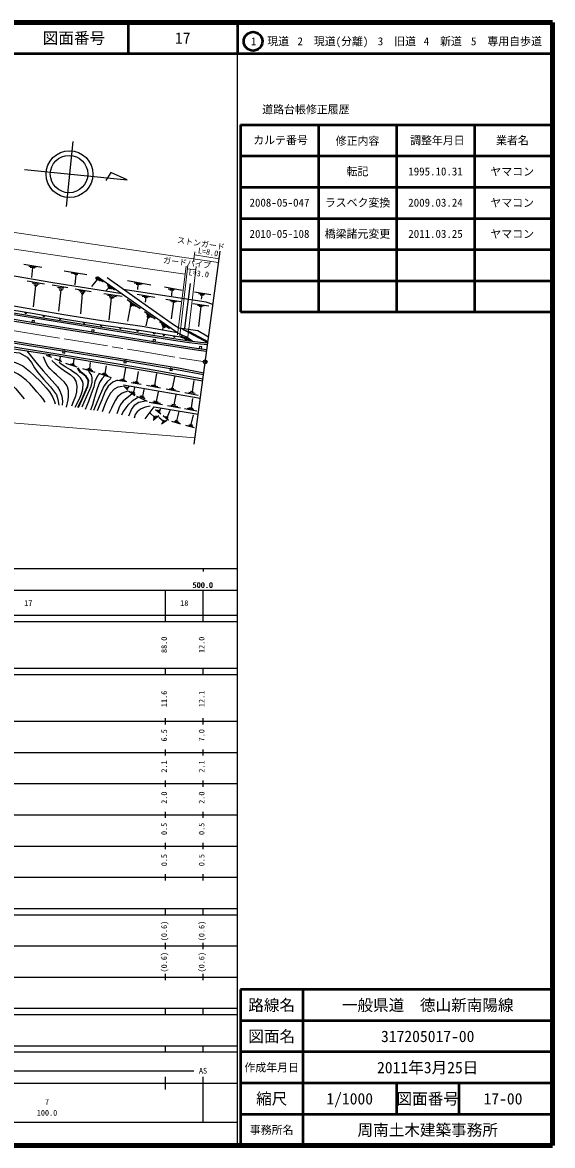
# Model space of a CAD drawing. Units: millimetres at full size, sheet at 1:1000; details may follow other scales. Extents: x 40000 to 680000, y 20000 to 380000.
# Drawn here: x 510134 to 680000, y 20000 to 380000 of the extents above; entities that cross this region are included whole.
import ezdxf
from ezdxf.enums import TextEntityAlignment as Align

# ---------------------------------------------------------------- set-up
doc = ezdxf.new("R2010")
doc.units = ezdxf.units.MM
doc.header["$LTSCALE"] = 1000
doc.header["$PDMODE"] = 32
doc.header["$PDSIZE"] = 500
doc.linetypes.add('CHAIN', pattern=[18.5, 12, -1.5, 3.5, -1.5])
for name, color, linetype, lineweight in [('M-BGD', 7, 'Continuous', 25), ('M-BMK', 2, 'CHAIN', 13), ('M-BMK-OTRS', 5, 'Continuous', 25), ('M-BMK-SRVR', 3, 'Continuous', 25), ('M-STR-HTXT', 7, 'Continuous', 13), ('M-TTL', 2, 'Continuous', 140), ('M-TTL-BAND', 7, 'Continuous', 25), ('M-TTL-FRAM', 2, 'Continuous', 50), ('M-TTL-LINE', 7, 'Continuous', 50)]:
    doc.layers.add(name, color=color, linetype=linetype, lineweight=lineweight)
doc.layers.add('M-OTRS', color=6, linetype='Continuous')
doc.layers.add('M-TTL-TXT', color=7, linetype='Continuous')
doc.styles.add('ＭＳ ゴシック', font='')
doc.styles.get('ＭＳ ゴシック').set_extended_font_data('MS Gothic')

msp = doc.modelspace()

# ---------------------------------------------------------------- hatches: boundary and pattern name
at = {"layer": 'M-BGD'}
for points in [[(510936, 287038, 0.84072), (511554, 286937)], [(516642, 286074, 0.84072), (517259, 285966)], [(521844, 285165, 0.84072), (522460, 285057)], [(529562, 283924, 0.84072), (530181, 283827)], [(535088, 283060, 0.84072), (535707, 282967)], [(541211, 282156, 0.84072), (541830, 282065)], [(546685, 281350, 0.84072), (547304, 281259)], [(562996, 281059, 0.84072), (563590, 280861)], [(552050, 280513, 0.84072), (552668, 280414)], [(555173, 280012, 0.84072), (555791, 279913)], [(558516, 279477, 0.84072), (559133, 279378)], [(562241, 278623, 0.84072), (562835, 278424)], [(565782, 279740, 0.84072), (566336, 279449)], [(568617, 278249, 0.84072), (569171, 277958)]]:
    msp.add_hatch(color=256, dxfattribs=at).paths.add_polyline_path(points)

# ---------------------------------------------------------------- linework, layer by layer
for p, q in [((510529, 302487), (516306, 301546)), ((512165, 301906), (514563, 301538)), ((512624, 301546), (514145, 301391)), ((513385, 301468), (513000, 298297)), ((523515, 300368), (530769, 299180)), ((525704, 299743), (527903, 299368)), ((526808, 299295), (527767, 299201)), ((527288, 299248), (526913, 295857)), ((511617, 297136), (517198, 296226)), ((513244, 296526), (515473, 296155)), ((514337, 295598), (513545, 288824)), ((513740, 295996), (515075, 295828)), ((513943, 295642), (514730, 295554)), ((519654, 295848), (524642, 295043)), ((534051, 297576), (532287, 295385)), ((533572, 298229), (535010, 297179)), ((533648, 298464), (535945, 296860)), ((533671, 297886), (534211, 297446)), ((537315, 295974), (539585, 294346)), ((537510, 295486), (538621, 294663)), ((543832, 297265), (551244, 295909)), ((545954, 296539), (548473, 296113)), ((546603, 296113), (547843, 295958)), ((547067, 296055), (546952, 294399)), ((555677, 295226), (561360, 294216)), ((563843, 296293), (562013, 281987)), ((521317, 295157), (523338, 294885)), ((522376, 294260), (521697, 287447)), ((521781, 294702), (523155, 294553)), ((521894, 294326), (522857, 294195)), ((527014, 294608), (532191, 293743)), ((528165, 294089), (530243, 293768)), ((528676, 293630), (529992, 293440)), ((529267, 293133), (528689, 286634)), ((528918, 293163), (529836, 293085)), ((536183, 293135), (542042, 292231)), ((537774, 294967), (536925, 294108)), ((537379, 292612), (540288, 292163)), ((537602, 295108), (538145, 294663)), ((538545, 291700), (537790, 284578)), ((537909, 292116), (539527, 291878)), ((538097, 291765), (539151, 291612)), ((546879, 292902), (552541, 291938)), ((548481, 292317), (550778, 292028)), ((549112, 291989), (550199, 291841)), ((549655, 291915), (549472, 290336)), ((556842, 294655), (558898, 294358)), ((557392, 294315), (558689, 294139)), ((558040, 294227), (557925, 292406)), ((565307, 293647), (570475, 292811)), ((566562, 293103), (568515, 292771)), ((567087, 292698), (568150, 292558)), ((567619, 292628), (567419, 291290)), ((543738, 291244), (547904, 288325)), ((544724, 289361), (543839, 284257)), ((544514, 290378), (546473, 289027)), ((544598, 289439), (545216, 289054)), ((544662, 289861), (545718, 289138)), ((556046, 291324), (560923, 290526)), ((557381, 290863), (559576, 290551)), ((558491, 290445), (557817, 284977)), ((557929, 290526), (559052, 290364)), ((564750, 289932), (569836, 289137)), ((566248, 289425), (568380, 289120)), ((567267, 289019), (566512, 282519)), ((566798, 289061), (567737, 288976)), ((549215, 287399), (552686, 284977)), ((550281, 285613), (549683, 282765)), ((549905, 286644), (551468, 285530)), ((550009, 285810), (550726, 285290)), ((550113, 286194), (550928, 285582)), ((554045, 284103), (557207, 281848)), ((554717, 283267), (555993, 282365)), ((554955, 282754), (555738, 282201)), ((555257, 282541), (555033, 281565)), ((560903, 279442), (562644, 278807)), ((517730, 273400), (519417, 272673)), ((518354, 273366), (519062, 273102)), ((518790, 273450), (518715, 273231)), ((520403, 272269), (522682, 271305)), ((521760, 271989), (522473, 271704)), ((522116, 271846), (522325, 272863)), ((523916, 270783), (527524, 269577)), ((525405, 270618), (526930, 270059)), ((525935, 270718), (526706, 270471)), ((526451, 270553), (526751, 272048)), ((531694, 268984), (531980, 271020)), ((529375, 269112), (533338, 267895)), ((530696, 268958), (532626, 268401)), ((531107, 269156), (532281, 268811)), ((534463, 267579), (538553, 266162)), ((535597, 267515), (537473, 266829)), ((535963, 267707), (537107, 267305)), ((536639, 267470), (537107, 269939)), ((542570, 265629), (543297, 269308)), ((546811, 264829), (547310, 268104)), ((552603, 263746), (553204, 267498)), ((558234, 262771), (559019, 266751)), ((540617, 265385), (543556, 264870)), ((541359, 265571), (543170, 265272)), ((541957, 265743), (542880, 265571)), ((542489, 263889), (567131, 259584)), ((542503, 263499), (543873, 262112)), ((543191, 263229), (543750, 262627)), ((543504, 263174), (544020, 262713)), ((544192, 263333), (543873, 262845)), ((544947, 264611), (548134, 264014)), ((545644, 264837), (547455, 264484)), ((545868, 261452), (546190, 262976)), ((546223, 264910), (547147, 264783)), ((549930, 263729), (554333, 262872)), ((551341, 263718), (553520, 263334)), ((551917, 263831), (552922, 263706)), ((557779, 262866), (558689, 262675)), ((564597, 261685), (565196, 265226)), ((544128, 261882), (546196, 260475)), ((544907, 261681), (546227, 260778)), ((545453, 261748), (546184, 261226)), ((546683, 260179), (550080, 258659)), ((547691, 260240), (549307, 259450)), ((548003, 260414), (549116, 259875)), ((548704, 260075), (549168, 262333)), ((553120, 258529), (553759, 261585)), ((556199, 262524), (560412, 261742)), ((557213, 262619), (559208, 262276)), ((558788, 257465), (559391, 260632)), ((562124, 261390), (566433, 260576)), ((563425, 261494), (565436, 261151)), ((564016, 261781), (564981, 261621)), ((564258, 256482), (564761, 259476)), ((550747, 258339), (554971, 257534)), ((551944, 258402), (554408, 257980)), ((552217, 258676), (553665, 258441)), ((552782, 255945), (554468, 254533)), ((553455, 255824), (554269, 255089)), ((553964, 255798), (554279, 255514)), ((554122, 255656), (554473, 256291)), ((556590, 253576), (557424, 255716)), ((556649, 257238), (560790, 256491)), ((557703, 257369), (559874, 256930)), ((558010, 257601), (559265, 257382)), ((562040, 256259), (565979, 255551)), ((562873, 256408), (565072, 256023)), ((563482, 256619), (564749, 256396)), ((552461, 253498), (551015, 254788)), ((553833, 253919), (551996, 252358)), ((553321, 253850), (552121, 252822)), ((552762, 253747), (552159, 253248)), ((555217, 252164), (553809, 253416)), ((556444, 252370), (554725, 251188)), ((555945, 252353), (554888, 251622)), ((555571, 252418), (554974, 251990)), ((555218, 254001), (556881, 252483)), ((555951, 253693), (556743, 253006)), ((556351, 253772), (556829, 253379)), ((557859, 252151), (560775, 251352)), ((558751, 252192), (560396, 251784)), ((559060, 252478), (560040, 252233)), ((559593, 252345), (560365, 255259)), ((564187, 251092), (564911, 254240)), ((562409, 250939), (565187, 250212)), ((563391, 251026), (564758, 250605)), ((563798, 251201), (564576, 250983))]:
    msp.add_line(p, q, dxfattribs=at)
for points in [[(541998, 292979), (538723, 293509), (530706, 294819), (519900, 296589), (505059, 299087), (493212, 301069), (486232, 301876), (473217, 303529), (460198, 305009), (446009, 306471), (434415, 307758), (423512, 308682), (415607, 309240), (401748, 310123), (391789, 310738), (380748, 311548), (371332, 312166), (363781, 312728), (358462, 313079)], [(295166, 303198), (314520, 302000), (328004, 301141), (340007, 300369), (352350, 299535), (372315, 298216), (388923, 297164), (400610, 296392), (415667, 295472), (429536, 294546), (440263, 293550), (449289, 292699), (461075, 291333), (473151, 289888), (483220, 288555), (491458, 287366), (502312, 285696), (514901, 283641), (527764, 281602), (539420, 279724), (554240, 277379), (566590, 275533), (569232, 275178)], [(318213, 305824), (323338, 304317), (327098, 303262), (330116, 303053), (337685, 302547), (347401, 301899), (355117, 301395), (367122, 300642), (379777, 299836), (400483, 298307), (434432, 295853), (446836, 294827), (458734, 293522), (467059, 292556), (483784, 290428), (492868, 289228), (504151, 287452), (517382, 285241), (541865, 281361), (559997, 278488), (563640, 277958), (567193, 277483), (569512, 277257)], [(318213, 305302), (323200, 303836), (327012, 302767), (330082, 302554), (337652, 302048), (347368, 301400), (355085, 300897), (367091, 300143), (379743, 299337), (400447, 297808), (434393, 295355), (446788, 294329), (458678, 293025), (466999, 292060), (483720, 289933), (492797, 288733), (504071, 286958), (517302, 284748), (541787, 280867), (559922, 277994), (563571, 277463), (567136, 276987), (569445, 276761)], [(564616, 277828), (560766, 279117), (548333, 281108), (535349, 283020), (523776, 284827), (513906, 286552), (502732, 288380), (492197, 289981), (481415, 291456), (468765, 292910), (459000, 294011), (448343, 295196), (436293, 296338), (423289, 297335), (412092, 298125), (399897, 299038), (385915, 300077), (371868, 300971), (354794, 302051), (341603, 302902), (330672, 303610), (324991, 303853)], [(307970, 301854), (314486, 301451), (327969, 300592), (339970, 299820), (352314, 298986), (372280, 297667), (388887, 296615), (400575, 295843), (415632, 294923), (429492, 293998), (440212, 293002), (449232, 292152), (461011, 290787), (473082, 289343), (483145, 288011), (491377, 286822), (502226, 285153), (514813, 283098), (527677, 281059), (539333, 279181), (554157, 276836), (566513, 274988), (569159, 274632)], [(293247, 295986), (308598, 294847), (320266, 294125), (332406, 293290), (343674, 292511), (353517, 291827), (367824, 290895), (380061, 290058), (388956, 289468), (402085, 288556), (412878, 287853), (425911, 286960), (445522, 285364), (458730, 283919), (465971, 283026), (475645, 281829), (486706, 280366), (499359, 278599), (511008, 276680), (525638, 274343), (544240, 271341), (560091, 268700), (568154, 267179)], [(304491, 295704), (308635, 295396), (320302, 294674), (332444, 293838), (343712, 293059), (353553, 292375), (367861, 291444), (380098, 290607), (388993, 290017), (402122, 289105), (412914, 288402), (425952, 287509), (445574, 285911), (458793, 284465), (466039, 283572), (475715, 282374), (486780, 280911), (499442, 279143), (511096, 277223), (525725, 274886), (544329, 271883), (560187, 269241), (568228, 267724)], [(564616, 277828), (562473, 279234), (559953, 280424), (557756, 281877), (546821, 289576), (534169, 298502)], [(569512, 277257), (560960, 281902), (560240, 281973), (558573, 283075), (547657, 290761), (537256, 298099)], [(309514, 289801), (312705, 290760), (315717, 290614), (317876, 290492), (322467, 291033), (326906, 291575), (328331, 291697), (336232, 291140), (346797, 290445), (359075, 289677), (371972, 288820), (387107, 287756), (400681, 286754), (416494, 285633), (433100, 284395), (452278, 282714), (467684, 280883), (487896, 278345), (501856, 276251), (521122, 273210), (540734, 269937), (553163, 267812), (567880, 265145)], [(309651, 290469), (312631, 291364), (315748, 291213), (317858, 291094), (322395, 291629), (326844, 292172), (328326, 292299), (336273, 291739), (346836, 291043), (359114, 290275), (372013, 289419), (387151, 288354), (400724, 287353), (416537, 286231), (433148, 284993), (452340, 283311), (467756, 281478), (487978, 278939), (501947, 276844), (521218, 273802), (540834, 270529), (553267, 268403), (567960, 265740)], [(571176, 289600), (568985, 290364), (557140, 292172), (542456, 294430)], [(559818, 280513), (548545, 282491), (535559, 284404), (524004, 286209), (514140, 287933), (502950, 289763)], [(569762, 279112), (566382, 281152), (560960, 281902)], [(561741, 281477), (563750, 280807), (569578, 277745)], [(476258, 265254), (478884, 266699), (480920, 267731), (483607, 268500), (485629, 268870), (488181, 269105), (489854, 269283), (492081, 269829), (497426, 271364), (500745, 272647), (502457, 273532), (504924, 274226), (507049, 274329), (509217, 274094), (511613, 272675), (513075, 270949), (513961, 269310), (515069, 267745), (516885, 265678), (519160, 263153), (520991, 260597), (521492, 259122), (521743, 257367)], [(511489, 274731), (512712, 273291), (514855, 270613), (516764, 268300), (518687, 266149), (520529, 264179), (521379, 263167), (522155, 261866), (522721, 260213), (522944, 258635), (522856, 257314)], [(490931, 266986), (494889, 268227), (498254, 269253), (499577, 269701), (502651, 270790), (504156, 271174), (504913, 271313), (506687, 271291), (507914, 271014), (510201, 269914), (512379, 268268), (514014, 266699), (515893, 264916), (517697, 262897), (518808, 261573), (519737, 260025), (520420, 258520), (520655, 257731)], [(524215, 256689), (524804, 259010), (524922, 260198), (524901, 262062), (524516, 263218), (524184, 263902), (523477, 264804), (522578, 265649), (521047, 267010), (520222, 267772), (519044, 268973), (518316, 269829), (517706, 270759), (516914, 272813)], [(519524, 271667), (520800, 270414), (522402, 269132), (524270, 267939), (525464, 267132), (526525, 266181), (527227, 264976), (527519, 263430), (527469, 261650), (527121, 260236), (526397, 258346), (525817, 256959)], [(526988, 256635), (528383, 259382), (529026, 260923), (529455, 262411), (529563, 264287), (529395, 265040), (528713, 266126), (527523, 267264), (526514, 267945), (525486, 268651), (524062, 269509), (522530, 270455), (521878, 271030)], [(517426, 258243), (516699, 259423), (515903, 260304), (514753, 261634), (513752, 262814), (512467, 264263), (511414, 265195), (509795, 266506), (508760, 267242), (507029, 268150), (505746, 268629), (504769, 268732), (502928, 268577), (501259, 268124), (499340, 267352), (497774, 266771), (496274, 266197), (495024, 265897), (493840, 265692), (492805, 265675), (490580, 265615)], [(527866, 256697), (529001, 258980), (530088, 261448), (530930, 263399), (531148, 264528), (531153, 265164), (530850, 265845), (530402, 266479), (529880, 266937), (529224, 267444), (528782, 267790), (528345, 268355), (527813, 269197)], [(528046, 256608), (529182, 258895), (530271, 261368), (531122, 263340), (531348, 264508), (531354, 265205), (531024, 265944), (530552, 266614), (530007, 267092), (529347, 267601), (528925, 267932), (528509, 268470), (527982, 269304)], [(531189, 268555), (531587, 267713), (532108, 267045), (532391, 266034), (532407, 264659), (532070, 263312), (531543, 261997), (530565, 259888), (529771, 258155), (529205, 256687)], [(534875, 267436), (534223, 266728), (533375, 264859), (532980, 263193), (532198, 260977), (531260, 258547), (530268, 255967)], [(536568, 266850), (535702, 265905), (534860, 264595), (534088, 262564), (533271, 259762), (532572, 257438), (531967, 255768)], [(490215, 264276), (494128, 264741), (497564, 265206), (501098, 265540), (503284, 265443), (505082, 264964), (506450, 264171), (507881, 262714), (510650, 259349)], [(538470, 265863), (537308, 264844), (536257, 263384), (535410, 261742), (534665, 259976), (533706, 257651), (532850, 255633)], [(540617, 265385), (539053, 264717), (537591, 263373), (536583, 261833), (535516, 259008), (534923, 257527), (534093, 255492)], [(542176, 263361), (540683, 263058), (539483, 262423), (538332, 261141), (537181, 259000), (536434, 257254), (535718, 255167)], [(543770, 261813), (542047, 261146), (540638, 259990), (539921, 258909), (539267, 257738), (538638, 256317), (537833, 254658)], [(545181, 260843), (543143, 259244), (542437, 258617), (541590, 257567), (541041, 256407), (540336, 254558)], [(546969, 259714), (545307, 258602), (543848, 257301), (543268, 256501), (542406, 255294), (541919, 254119)], [(549509, 258649), (547377, 258178), (545934, 257222), (545213, 256250), (544726, 255310), (544099, 253821)], [(551015, 256987), (549462, 256674), (547988, 256031), (546938, 255169), (546295, 254322), (545903, 253163)], [(549415, 252995), (552320, 256835), (566432, 254399)]]:
    msp.add_lwpolyline(points, dxfattribs=at)
for points in [[(513188, 283921), (513928, 283800), (514025, 284392), (513285, 284513)], [(532251, 280879), (532992, 280760), (533087, 281352), (532347, 281471)], [(551885, 277752), (552626, 277635), (552720, 278227), (551979, 278345)], [(523794, 274637), (523054, 274756), (522959, 274163), (523699, 274045)], [(566777, 275508), (567521, 275408), (567601, 276002), (566857, 276102)], [(543432, 271471), (542691, 271591), (542596, 270998), (543336, 270879)], [(558205, 269014), (557465, 269137), (557367, 268545), (558107, 268422)]]:
    msp.add_lwpolyline(points, close=True, dxfattribs=at)
for centre in [(561122, 279362), (562644, 278807)]:
    msp.add_circle(centre, 150, dxfattribs=at)
for centre, start, end in [((511254, 287041), 180.60103, 340.81876), ((516960, 286074), 179.9792, 340.19693), ((522161, 285165), 179.9792, 340.19693), ((529880, 283929), 181.01213, 341.22986), ((535405, 283068), 181.35194, 341.56967), ((541529, 282165), 181.51472, 341.73245), ((547003, 281359), 181.51472, 341.73245), ((563310, 281011), 171.4488, 331.66654), ((552367, 280517), 180.79427, 341.012), ((555491, 280017), 180.79427, 341.012), ((558833, 279482), 180.79427, 341.012), ((562555, 278575), 171.37871, 331.59644), ((566084, 279642), 162.16956, 322.38729), ((568920, 278152), 162.16956, 322.38729)]:
    msp.add_arc(centre, 318, start, end, dxfattribs=at)
at = {"layer": 'M-BMK'}
msp.add_lwpolyline([(289215, 299796), (319086, 297854), (345472, 296104), (363944, 294883), (381543, 293587), (399782, 292445), (427690, 290618), (453799, 288462), (464179, 287247), (481739, 285134), (498514, 282685), (510157, 280749), (525521, 278217), (547171, 274707), (560856, 272429), (568694, 271186)], dxfattribs=at)
at = {"layer": 'M-BMK-OTRS'}
msp.add_line((565136, 244781), (573475, 306659), dxfattribs=at)
at = {"layer": 'M-BMK-SRVR'}
for p, q in [((526267, 341866), (524177, 320970)), ((510794, 332861), (543659, 329573)), ((538494, 331905), (536888, 329370)), ((543659, 329573), (538494, 331905))]:
    msp.add_line(p, q, dxfattribs=at)
for centre, radius in [((525218, 331376), 7500), ((525062, 331400), 6000), ((568694, 271186), 600)]:
    msp.add_circle(centre, radius, dxfattribs=at)
at = {"layer": 'M-OTRS'}
msp.add_point((568854, 271206), dxfattribs=at)
at = {"layer": 'M-STR-HTXT'}
for p, q in [((564992, 303406), (565393, 306479)), ((565266, 305509), (573148, 304232)), ((562599, 301862), (559839, 279865)), ((560616, 279583), (563172, 302152)), ((563047, 301052), (565669, 300744)), ((565787, 301747), (563128, 279130))]:
    msp.add_line(p, q, dxfattribs=at)
for points in [[(319100, 329235), (338428, 328885), (370368, 326913), (441901, 322477), (531932, 309048), (572990, 303060)], [(330338, 324317), (383298, 320913), (439781, 317311), (487899, 310217), (548834, 301247), (562278, 299303)], [(308627, 267113), (440157, 257063), (565415, 246855)]]:
    msp.add_lwpolyline(points, dxfattribs=at)
at = {"layer": 'M-TTL'}
for p, q in [((680000, 380000), (40000, 380000)), ((680000, 20000), (680000, 380000)), ((40000, 20000), (680000, 20000))]:
    msp.add_line(p, q, dxfattribs=at)
at = {"layer": 'M-TTL-BAND'}
for p, q in [((579000, 20000), (579000, 370000)), ((40000, 205000), (579000, 205000)), ((568000, 205000), (568000, 204000)), ((68000, 198000), (579000, 198000)), ((556000, 188000), (556000, 198000)), ((568000, 188000), (568000, 198000)), ((40000, 190000), (579000, 190000)), ((40000, 188000), (579000, 188000)), ((40000, 173000), (579000, 173000)), ((556000, 171000), (556000, 173000)), ((568000, 171000), (568000, 173000)), ((40000, 171000), (579000, 171000)), ((40000, 156000), (579000, 156000)), ((556000, 155000), (556000, 157000)), ((568000, 155000), (568000, 157000)), ((46000, 146000), (579000, 146000)), ((556000, 145000), (556000, 147000)), ((568000, 145000), (568000, 147000)), ((556000, 135000), (556000, 137000)), ((568000, 135000), (568000, 137000)), ((52000, 136000), (579000, 136000)), ((46000, 126000), (579000, 126000)), ((556000, 125000), (556000, 127000)), ((568000, 125000), (568000, 127000)), ((52000, 116000), (579000, 116000)), ((556000, 115000), (556000, 117000)), ((568000, 115000), (568000, 117000)), ((46000, 106000), (579000, 106000)), ((556000, 105000), (556000, 107000)), ((568000, 105000), (568000, 107000)), ((40000, 96000), (579000, 96000)), ((40000, 94000), (579000, 94000)), ((556000, 94000), (556000, 96000)), ((568000, 94000), (568000, 96000)), ((49000, 84000), (579000, 84000)), ((556000, 83000), (556000, 85000)), ((568000, 83000), (568000, 85000)), ((40000, 74000), (579000, 74000)), ((556000, 73000), (556000, 75000)), ((568000, 73000), (568000, 75000)), ((40000, 64000), (579000, 64000)), ((40000, 62000), (579000, 62000)), ((556000, 62000), (556000, 64000)), ((568000, 62000), (568000, 64000)), ((40000, 52000), (579000, 52000)), ((556000, 50000), (556000, 52000)), ((568000, 50000), (568000, 52000)), ((40000, 50000), (579000, 50000)), ((71000, 44000), (565000, 44000)), ((40000, 40000), (579000, 40000)), ((556000, 38000), (556000, 42000)), ((568000, 27500), (568000, 42000)), ((68000, 27500), (579000, 27500))]:
    msp.add_line(p, q, dxfattribs=at)
at = {"layer": 'M-TTL-FRAM'}
for p, q in [((580000, 347197), (580000, 287197)), ((580000, 347197), (680000, 347197)), ((580000, 287197), (680000, 287197)), ((680000, 70000), (580000, 70000)), ((580000, 70000), (580000, 20000))]:
    msp.add_line(p, q, dxfattribs=at)
at = {"layer": 'M-TTL-LINE'}
for p, q in [((543997, 380000), (543997, 370000)), ((579000, 380000), (579000, 370000)), ((40000, 370000), (680000, 370000)), ((605000, 347197), (605000, 287197)), ((630000, 347197), (630000, 287197)), ((655000, 347197), (655000, 287197)), ((580000, 337197), (680000, 337197)), ((580000, 327197), (680000, 327197)), ((580000, 317197), (680000, 317197)), ((580000, 307197), (680000, 307197)), ((580000, 297197), (680000, 297197)), ((600000, 70000), (600000, 20000)), ((680000, 60000), (580000, 60000)), ((680000, 50000), (580000, 50000)), ((680000, 40000), (580000, 40000)), ((630000, 40000), (630000, 30000)), ((650000, 40000), (650000, 30000)), ((680000, 30000), (580000, 30000))]:
    msp.add_line(p, q, dxfattribs=at)
msp.add_circle((584031, 373958), 3000, dxfattribs=at)

# ---------------------------------------------------------------- texts
at = {"layer": 'M-STR-HTXT', "style": 'ＭＳ ゴシック'}
for s, rotation, p in [('ストンガード', 351.214, (559516, 308878)), ('L=8.0', 350.176, (566167, 305553)), ('ガードパイプ', 353.442, (555042, 302379)), ('L=3.0', 353.541, (563234, 298449))]:
    msp.add_text(s, height=1833, rotation=rotation, dxfattribs=at).set_placement(p, align=Align.BOTTOM_LEFT)
at = {"layer": 'M-TTL-BAND', "style": 'ＭＳ ゴシック'}
for s, p in [('500.0', (567844, 198195)), ('500.0', (568000, 198195)), ('17', (512000, 192405)), ('18', (562000, 192405)), ('AS', (568000, 42500)), ('7', (518000, 32523)), ('100.0', (518000, 29033))]:
    msp.add_text(s, height=1833, dxfattribs=at).set_placement(p, align=Align.BOTTOM_CENTER)
for s, p in [('88.0', (557000, 180500)), ('12.0', (569000, 180500)), ('11.6', (557000, 163174)), ('12.1', (569000, 163174)), ('6.5', (557000, 151500)), ('7.0', (569000, 151500)), ('2.1', (557000, 141500)), ('2.1', (569000, 141500)), ('2.0', (557000, 131500)), ('2.0', (569000, 131500)), ('0.5', (557000, 121500)), ('0.5', (569000, 121500)), ('0.5', (557000, 111500)), ('0.5', (569000, 111500)), ('(0.6)', (557000, 88764)), ('(0.6)', (569000, 88764)), ('(0.6)', (557000, 78764)), ('(0.6)', (569000, 78764))]:
    msp.add_text(s, height=1833, rotation=90, dxfattribs=at).set_placement(p, align=Align.BOTTOM_CENTER)
at = {"layer": 'M-TTL-TXT', "style": 'ＭＳ ゴシック'}
for s, height, p in [('図面番号', 3666, (526622, 375000)), ('17', 3666, (561497, 375000)), ('1\u3000現道', 2566, (589448, 373958)), ('2\u3000現道(分離)', 2566, (609619, 373958)), ('3\u3000旧道', 2566, (630121, 373958)), ('4\u3000新道', 2566, (644824, 373958)), ('5\u3000専用自歩道', 2566, (665228, 373958)), ('道路台帳修正履歴', 2566, (600968, 352113)), ('カルテ番号', 2566, (592839, 342277)), ('修正内容', 2566, (617509, 342023)), ('調整年月日', 2566, (643089, 342197)), ('業者名', 2566, (667134, 342197)), ('転記', 2566, (617500, 332245)), ('1995.10.31', 2566, (642500, 332245)), ('ヤマコン', 2566, (667077, 332189)), ('2008-05-047', 2566, (592500, 322245)), ('ラスベク変換', 2566, (617500, 322245)), ('2009.03.24', 2566, (642500, 322245)), ('ヤマコン', 2566, (667077, 322189)), ('2010-05-108', 2566, (592500, 312245)), ('橋梁諸元変更', 2566, (617500, 312245)), ('2011.03.25', 2566, (642500, 312245)), ('ヤマコン', 2566, (667077, 312189)), ('路線名', 3666, (590000, 65000)), ('路線名', 3666, (590000, 65000)), ('一般県道\u3000徳山新南陽線', 3666, (640000, 65000)), ('図面名', 3666, (590000, 55000)), ('図面名', 3666, (590000, 55000)), ('317205017-00', 3666, (640000, 55000)), ('2011年3月25日', 3666, (640000, 45000)), ('作成年月日', 2566, (590000, 45000)), ('作成年月日', 2566, (590000, 45000)), ('縮尺', 3666, (590000, 35000)), ('縮尺', 3666, (590000, 35000)), ('1/1000', 3666, (615000, 35000)), ('図面番号', 3666, (640000, 35000)), ('図面番号', 3666, (640000, 35000)), ('17-00', 3666, (664125, 35000)), ('事務所名', 2566, (590000, 25000)), ('事務所名', 2566, (590000, 25000)), ('周南土木建築事務所', 3666, (640000, 25000))]:
    msp.add_text(s, height=height, dxfattribs=at).set_placement(p, align=Align.MIDDLE_CENTER)

doc.saveas('drawing.dxf')
